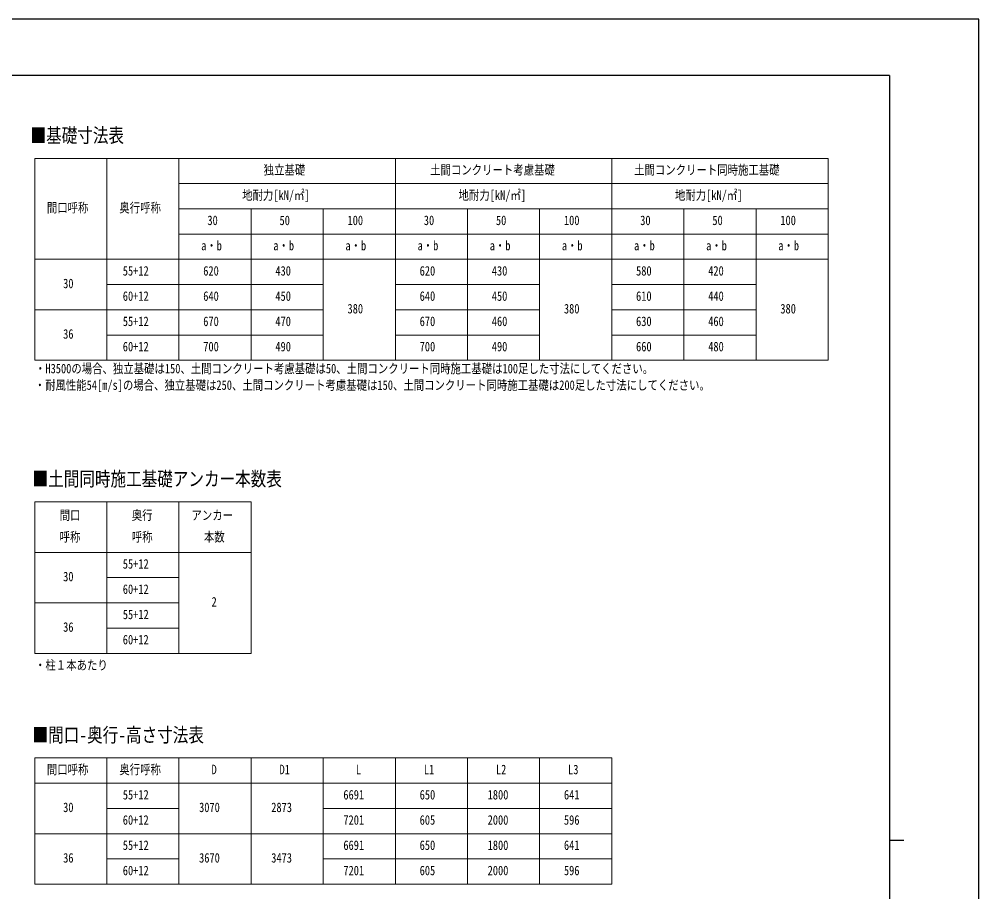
# Model space of a CAD drawing. Units: millimetres, scale not verified. Extents: x -16820 to 16820, y -11880 to 11880.
# Drawn here: x 3517 to 16820, y -217 to 11880 of the extents above; entities that cross this region are included whole.
import ezdxf
from ezdxf.enums import TextEntityAlignment as Align

# ---------------------------------------------------------------- set-up
doc = ezdxf.new("R2010")
doc.units = ezdxf.units.MM
doc.header["$LTSCALE"] = 50
doc.layers.add('0-1_TABLE1', color=7, linetype='Continuous', lineweight=18)
doc.layers.add('0-2_USER1', color=3, linetype='Continuous')
doc.layers.add('0-8_YKK_ZWAK', color=7, linetype='Continuous')
doc.styles.add('ＭＳ ゴシック', font='')
doc.styles.get('ＭＳ ゴシック').set_extended_font_data('MS Gothic')

msp = doc.modelspace()

# ---------------------------------------------------------------- linework, layer by layer
at = {"layer": '0-1_TABLE1'}
for p, q in [((3732.08, 9951), (14732.08, 9951)), ((3732.08, 9951), (3732.08, 7151)), ((4732.08, 9951), (4732.08, 7151)), ((8732.08, 9951), (8732.08, 7151)), ((11732.08, 9951), (11732.08, 7151)), ((5732.08, 9601), (14732.08, 9601)), ((5732.08, 9251), (14732.08, 9251)), ((6732.08, 9251), (6732.08, 7151)), ((7732.08, 9251), (7732.08, 7151)), ((9732.08, 9251), (9732.08, 7151)), ((10732.08, 9251), (10732.08, 7151)), ((12732.08, 9251), (12732.08, 7151)), ((13732.08, 9251), (13732.08, 7151)), ((5732.08, 8901), (14732.08, 8901)), ((4732.08, 8201), (7732.08, 8201)), ((8732.08, 8201), (10732.08, 8201)), ((11732.08, 8201), (13732.08, 8201)), ((3732.08, 7851), (7732.08, 7851)), ((8732.08, 7851), (10732.08, 7851)), ((11732.08, 7851), (13732.08, 7851)), ((4732.08, 7501), (7732.08, 7501)), ((8732.08, 7501), (10732.08, 7501)), ((11732.08, 7501), (13732.08, 7501)), ((3732.08, 5188), (6732.08, 5188)), ((3732.08, 5188), (3732.08, 3088)), ((4732.08, 5188), (4732.08, 3088)), ((5732.08, 5188), (5732.08, 3088)), ((6732.08, 5188), (6732.08, 3088)), ((3732.08, 4488), (6732.08, 4488)), ((4732.08, 4138), (5732.08, 4138)), ((3732.08, 3788), (5732.08, 3788)), ((4732.08, 3438), (5732.08, 3438)), ((3732.08, 1638), (11732.08, 1638)), ((3732.08, 1638), (3732.08, -112)), ((4732.08, 1638), (4732.08, -112)), ((5732.08, 1638), (5732.08, -112)), ((6732.08, 1638), (6732.08, -112)), ((7732.08, 1638), (7732.08, -112)), ((8732.08, 1638), (8732.08, -112)), ((9732.08, 1638), (9732.08, -112)), ((10732.08, 1638), (10732.08, -112)), ((11732.08, 1638), (11732.08, -112)), ((3732.08, 1288), (11732.08, 1288)), ((4732.08, 938), (5732.08, 938)), ((7732.08, 938), (11732.08, 938)), ((3732.08, 588), (11732.08, 588)), ((4732.08, 238), (5732.08, 238)), ((7732.08, 238), (11732.08, 238)), ((3732.08, -112), (11732.08, -112))]:
    msp.add_line(p, q, dxfattribs=at)
for points in [[(5732.08, 9951), (5732.08, 8201), (5732.08, 7851), (5732.08, 7501), (5732.08, 7151)], [(14732.08, 9951), (14732.08, 9251), (14732.08, 7151)], [(3732.08, 8551), (4732.08, 8551), (5732.08, 8551), (14732.08, 8551)], [(3732.08, 7151), (4732.08, 7151), (7732.08, 7151), (8732.08, 7151), (10732.08, 7151), (11732.08, 7151), (13732.08, 7151), (14732.08, 7151)], [(3732.08, 3088), (4732.08, 3088), (5732.08, 3088), (6732.08, 3088)]]:
    msp.add_lwpolyline(points, dxfattribs=at)
at = {"layer": '0-8_YKK_ZWAK'}
for p, q in [((15580.08, 11100), (-15619.92, 11100)), ((15580.08, 11100), (15580.08, -10100)), ((15580.08, 500), (15780.08, 500))]:
    msp.add_line(p, q, dxfattribs=at)
msp.add_lwpolyline([(-16820, -11880), (16820, -11880), (16820, 11880), (-16820, 11880)], close=True, dxfattribs=at)

# ---------------------------------------------------------------- texts
at = {"layer": '0-1_TABLE1', "style": 'ＭＳ ゴシック', "width": 0.8}
for s, p in [('独立基礎', (6905.68, 9686)), ('土間コンクリート考慮基礎', (9214.48, 9686)), ('土間コンクリート同時施工基礎', (12041.68, 9686)), ('地耐力[kN/㎡]', (6608.08, 9336)), ('地耐力[kN/㎡]', (9608.08, 9336)), ('地耐力[kN/㎡]', (12608.08, 9336)), ('間口呼称', (3900.88, 9161)), ('奥行呼称', (4905.68, 9161)), ('30', (6126.48, 8986)), ('50', (7126.48, 8986)), ('100', (8068.88, 8986)), ('30', (9126.48, 8986)), ('50', (10126.48, 8986)), ('100', (11068.88, 8986)), ('30', (12126.48, 8986)), ('50', (13126.48, 8986)), ('100', (14068.88, 8986)), ('a・b', (6040.08, 8636)), ('a・b', (7040.08, 8636)), ('a・b', (8040.08, 8636)), ('a・b', (9040.08, 8636)), ('a・b', (10040.08, 8636)), ('a・b', (11040.08, 8636)), ('a・b', (12040.08, 8636)), ('a・b', (13040.08, 8636)), ('a・b', (14040.08, 8636)), ('55+12', (4953.68, 8286)), ('620', (6068.88, 8286)), ('430', (7068.88, 8286)), ('620', (9068.88, 8286)), ('430', (10068.88, 8286)), ('580', (12068.88, 8286)), ('420', (13068.88, 8286)), ('30', (4126.48, 8111)), ('60+12', (4953.68, 7936)), ('640', (6068.88, 7936)), ('450', (7068.88, 7936)), ('640', (9068.88, 7936)), ('450', (10068.88, 7936)), ('610', (12068.88, 7936)), ('440', (13068.88, 7936)), ('380', (8068.88, 7761)), ('380', (11068.88, 7761)), ('380', (14068.88, 7761)), ('55+12', (4953.68, 7586)), ('670', (6068.88, 7586)), ('470', (7068.88, 7586)), ('670', (9068.88, 7586)), ('460', (10068.88, 7586)), ('630', (12068.88, 7586)), ('460', (13068.88, 7586)), ('36', (4126.48, 7411)), ('60+12', (4953.68, 7236)), ('700', (6068.88, 7236)), ('490', (7068.88, 7236)), ('700', (9068.88, 7236)), ('490', (10068.88, 7236)), ('660', (12068.88, 7236)), ('480', (13068.88, 7236)), ('間口', (4078.48, 4898)), ('奥行', (5078.48, 4898)), ('アンカー', (5905.68, 4898)), ('本数', (6078.48, 4598)), ('呼称', (4078.48, 4598)), ('呼称', (5078.48, 4598)), ('55+12', (4953.68, 4223)), ('30', (4126.48, 4048)), ('60+12', (4953.68, 3873)), ('2', (6184.08, 3698)), ('55+12', (4953.68, 3523)), ('36', (4126.48, 3348)), ('60+12', (4953.68, 3173)), ('間口呼称', (3900.88, 1373)), ('奥行呼称', (4905.68, 1373)), ('D', (6184.08, 1373)), ('D1', (7126.48, 1373)), ('L', (8184.08, 1373)), ('L1', (9126.48, 1373)), ('L2', (10126.48, 1373)), ('L3', (11126.48, 1373)), ('55+12', (4953.68, 1023)), ('6691', (8011.28, 1023)), ('650', (9068.88, 1023)), ('1800', (10011.28, 1023)), ('641', (11068.88, 1023)), ('30', (4126.48, 848)), ('3070', (6011.28, 848)), ('2873', (7011.28, 848)), ('60+12', (4953.68, 673)), ('7201', (8011.28, 673)), ('605', (9068.88, 673)), ('2000', (10011.28, 673)), ('596', (11068.88, 673)), ('55+12', (4953.68, 323)), ('6691', (8011.28, 323)), ('650', (9068.88, 323)), ('1800', (10011.28, 323)), ('641', (11068.88, 323)), ('36', (4126.48, 148)), ('3670', (6011.28, 148)), ('3473', (7011.28, 148)), ('60+12', (4953.68, -27)), ('7201', (8011.28, -27)), ('605', (9068.88, -27)), ('2000', (10011.28, -27)), ('596', (11068.88, -27))]:
    msp.add_text(s, height=132, dxfattribs=at).set_placement(p, align=Align.BOTTOM_LEFT)
at = {"layer": '0-2_USER1', "style": 'ＭＳ ゴシック', "width": 0.8}
for s, height, p in [('■基礎寸法表', 197.9, (3674.81, 10111)), ('・H3500の場合、独立基礎は150、土間コンクリート考慮基礎は50、土間コンクリート同時施工基礎は100足した寸法にしてください。', 132, (3737.25, 6931.37)), ('・耐風性能54[m/s]の場合、独立基礎は250、土間コンクリート考慮基礎は150、土間コンクリート同時施工基礎は200足した寸法にしてください。', 132, (3732.08, 6702)), ('■土間同時施工基礎アンカー本数表', 197.9, (3703.28, 5349.07)), ('・柱１本あたり', 132, (3737.25, 2820.79)), ('■間口-奥行-高さ寸法表', 197.9, (3703.28, 1799.07))]:
    msp.add_text(s, height=height, dxfattribs=at).set_placement(p, align=Align.BOTTOM_LEFT)

doc.saveas('drawing.dxf')
